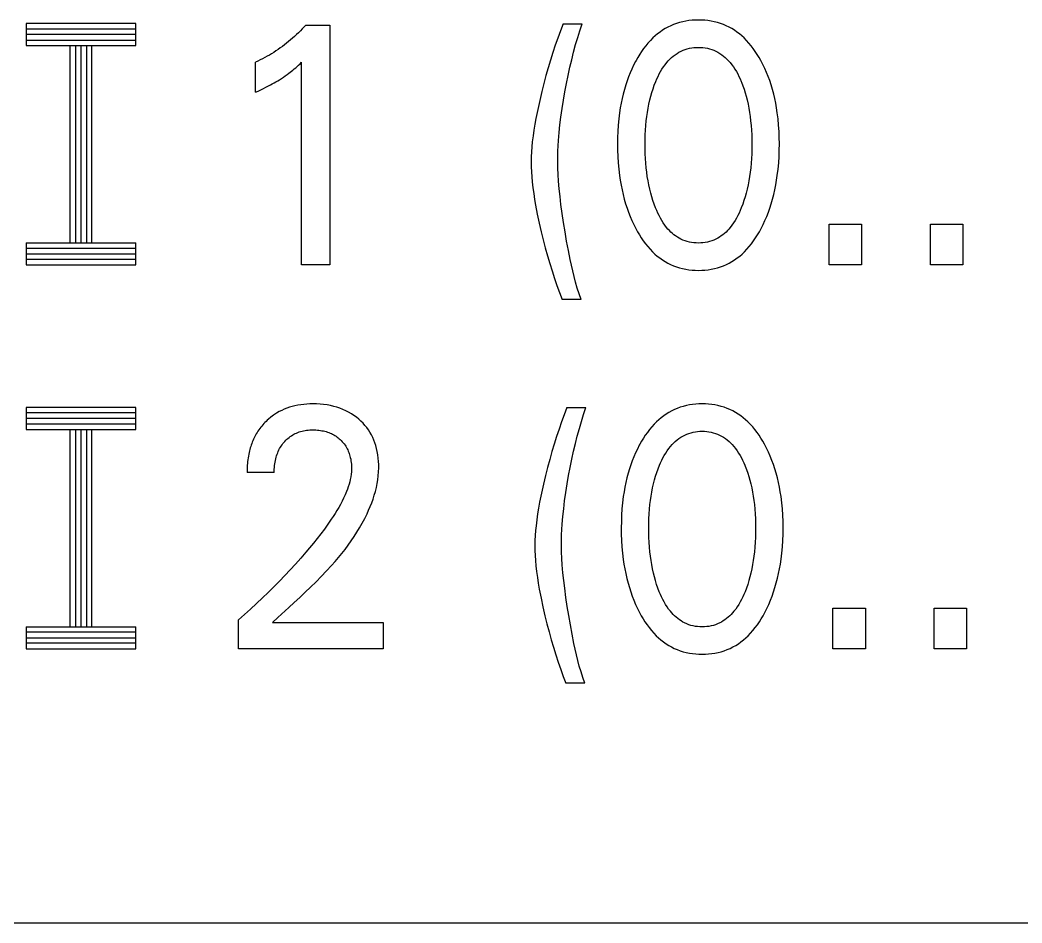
# Model space of a CAD drawing. Extents: x 0 to 420, y 0 to 297.
# Drawn here: x 186.11 to 195.24, y 225.97 to 234.2 of the extents above; entities that cross this region are included whole.
import ezdxf

# ---------------------------------------------------------------- set-up
doc = ezdxf.new("R2010")
doc.units = 0
doc.header["$LTSCALE"] = 23.1
doc.layers.add('10000_FRONT', color=7, linetype='CONTINUOUS')

msp = doc.modelspace()

# ---------------------------------------------------------------- linework, layer by layer
at = {"layer": '10000_FRONT', "color": 7, "linetype": 'CONTINUOUS'}
for p, q in [((192.1481, 234.1856), (192.1201, 234.1786)), ((192.1765, 234.1913), (192.1481, 234.1856)), ((192.2051, 234.1957), (192.1765, 234.1913)), ((192.2339, 234.1987), (192.2051, 234.1957)), ((192.2629, 234.2006), (192.2339, 234.1987)), ((192.292, 234.2012), (192.2629, 234.2006)), ((192.3211, 234.2006), (192.292, 234.2012)), ((192.3501, 234.1988), (192.3211, 234.2006)), ((192.379, 234.1957), (192.3501, 234.1988)), ((192.4077, 234.1914), (192.379, 234.1957)), ((192.4362, 234.1857), (192.4077, 234.1914)), ((192.4643, 234.1786), (192.4362, 234.1857)), ((186.1601, 234.1684), (186.1601, 233.9684)), ((187.1601, 234.1684), (186.1601, 234.1684)), ((187.1601, 234.1184), (186.1601, 234.1184)), ((187.1601, 233.9684), (187.1601, 234.1684)), ((188.6618, 234.1025), (188.6444, 234.0852)), ((188.6789, 234.12), (188.6618, 234.1025)), ((188.6957, 234.1379), (188.6789, 234.12)), ((188.7122, 234.1559), (188.6957, 234.1379)), ((188.7122, 234.1559), (188.9292, 234.1559)), ((188.9292, 234.1559), (188.9292, 231.9684)), ((191.0329, 234.1023), (191.0092, 234.0374)), ((191.0576, 234.1669), (191.0329, 234.1023)), ((191.0576, 234.1669), (191.2312, 234.1669)), ((191.1906, 234.0405), (191.2103, 234.1039)), ((191.2103, 234.1039), (191.2312, 234.1669)), ((191.9649, 234.1081), (191.9415, 234.092)), ((191.9891, 234.123), (191.9649, 234.1081)), ((192.0139, 234.1367), (191.9891, 234.123)), ((192.0394, 234.1492), (192.0139, 234.1367)), ((192.0654, 234.1603), (192.0394, 234.1492)), ((192.0925, 234.1702), (192.0654, 234.1603)), ((192.1201, 234.1786), (192.0925, 234.1702)), ((192.4919, 234.1702), (192.4643, 234.1786)), ((192.5191, 234.1603), (192.4919, 234.1702)), ((192.5451, 234.1492), (192.5191, 234.1603)), ((192.5706, 234.1368), (192.5451, 234.1492)), ((192.5955, 234.123), (192.5706, 234.1368)), ((192.6196, 234.1081), (192.5955, 234.123)), ((192.6431, 234.092), (192.6196, 234.1081)), ((187.1601, 234.0684), (186.1601, 234.0684)), ((186.1601, 234.0184), (187.1601, 234.0184)), ((188.5538, 234.004), (188.5353, 233.9891)), ((188.572, 234.0193), (188.5538, 234.004)), ((188.5906, 234.0353), (188.572, 234.0193)), ((188.6088, 234.0516), (188.5906, 234.0353)), ((188.6268, 234.0683), (188.6088, 234.0516)), ((188.6444, 234.0852), (188.6268, 234.0683)), ((191.0092, 234.0374), (190.9866, 233.9721)), ((191.1721, 233.9768), (191.1906, 234.0405)), ((191.8533, 234.015), (191.8318, 233.9914)), ((191.876, 234.0376), (191.8533, 234.015)), ((191.897, 234.0567), (191.876, 234.0376)), ((191.9188, 234.0749), (191.897, 234.0567)), ((191.9415, 234.092), (191.9188, 234.0749)), ((192.6657, 234.0749), (192.6431, 234.092)), ((192.6876, 234.0567), (192.6657, 234.0749)), ((192.7086, 234.0376), (192.6876, 234.0567)), ((192.7311, 234.015), (192.7086, 234.0376)), ((192.7526, 233.9914), (192.7311, 234.015)), ((186.1601, 233.9684), (187.1601, 233.9684)), ((186.5601, 233.9684), (186.5601, 232.1684)), ((186.6101, 233.9684), (186.6101, 232.1684)), ((186.6601, 233.9684), (186.6601, 232.1684)), ((186.7101, 233.9684), (186.7101, 232.1684)), ((186.7601, 232.1684), (186.7601, 233.9684)), ((188.4391, 233.9194), (188.4192, 233.9065)), ((188.4588, 233.9327), (188.4391, 233.9194)), ((188.4783, 233.9463), (188.4588, 233.9327)), ((188.4976, 233.9602), (188.4783, 233.9463)), ((188.5165, 233.9745), (188.4976, 233.9602)), ((188.5353, 233.9891), (188.5165, 233.9745)), ((190.9866, 233.9721), (190.964, 233.9039)), ((191.1535, 233.9083), (191.1721, 233.9768)), ((191.7735, 233.9153), (191.7559, 233.8885)), ((191.7919, 233.9414), (191.7735, 233.9153)), ((191.8113, 233.9668), (191.7919, 233.9414)), ((191.8318, 233.9914), (191.8113, 233.9668)), ((192.1145, 233.9077), (192.1329, 233.9172)), ((192.1329, 233.9172), (192.1516, 233.9254)), ((192.1516, 233.9254), (192.1708, 233.9325)), ((192.1708, 233.9325), (192.1903, 233.9384)), ((192.1903, 233.9384), (192.2102, 233.9433)), ((192.2102, 233.9433), (192.2304, 233.947)), ((192.2304, 233.947), (192.2508, 233.9496)), ((192.2508, 233.9496), (192.2714, 233.9512)), ((192.2714, 233.9512), (192.292, 233.9517)), ((192.292, 233.9517), (192.3126, 233.9512)), ((192.3126, 233.9512), (192.3331, 233.9496)), ((192.3331, 233.9496), (192.3535, 233.947)), ((192.3535, 233.947), (192.3737, 233.9433)), ((192.3737, 233.9433), (192.3936, 233.9384)), ((192.3936, 233.9384), (192.4132, 233.9325)), ((192.4132, 233.9325), (192.4323, 233.9254)), ((192.4323, 233.9254), (192.451, 233.9172)), ((192.451, 233.9172), (192.4694, 233.9077)), ((192.773, 233.9668), (192.7526, 233.9914)), ((192.7923, 233.9414), (192.773, 233.9668)), ((192.8107, 233.9153), (192.7923, 233.9414)), ((192.8281, 233.8884), (192.8107, 233.9153)), ((188.2751, 233.8274), (188.2537, 233.8176)), ((188.2963, 233.8375), (188.2751, 233.8274)), ((188.3173, 233.8481), (188.2963, 233.8375)), ((188.3381, 233.859), (188.3173, 233.8481)), ((188.3587, 233.8703), (188.3381, 233.859)), ((188.3791, 233.882), (188.3587, 233.8703)), ((188.3992, 233.8941), (188.3791, 233.882)), ((188.4192, 233.9065), (188.3992, 233.8941)), ((190.9425, 233.8352), (190.9219, 233.7663)), ((190.964, 233.9039), (190.9425, 233.8352)), ((191.1197, 233.7705), (191.136, 233.8395)), ((191.136, 233.8395), (191.1535, 233.9083)), ((191.7186, 233.8239), (191.7009, 233.7894)), ((191.7236, 233.8332), (191.7186, 233.8239)), ((191.7393, 233.8611), (191.7236, 233.8332)), ((191.7559, 233.8885), (191.7393, 233.8611)), ((192.0032, 233.8138), (192.017, 233.8295)), ((192.017, 233.8295), (192.0316, 233.8446)), ((192.0316, 233.8446), (192.0468, 233.8589)), ((192.0468, 233.8589), (192.0628, 233.8725)), ((192.0628, 233.8725), (192.0794, 233.8852)), ((192.0794, 233.8852), (192.0966, 233.897)), ((192.0966, 233.897), (192.1145, 233.9077)), ((192.4694, 233.9077), (192.4873, 233.897)), ((192.4873, 233.897), (192.5045, 233.8852)), ((192.5045, 233.8852), (192.5211, 233.8725)), ((192.5211, 233.8725), (192.5371, 233.8589)), ((192.5371, 233.8589), (192.5523, 233.8446)), ((192.5523, 233.8446), (192.5669, 233.8295)), ((192.5669, 233.8295), (192.5807, 233.8138)), ((192.8446, 233.8611), (192.8281, 233.8884)), ((192.8603, 233.8332), (192.8446, 233.8611)), ((192.8791, 233.7973), (192.8603, 233.8332)), ((188.2537, 233.5432), (188.2537, 233.8176)), ((188.5696, 233.7256), (188.5815, 233.735)), ((188.5815, 233.735), (188.5933, 233.7447)), ((188.5933, 233.7447), (188.6062, 233.7556)), ((188.6062, 233.7556), (188.619, 233.7667)), ((188.619, 233.7667), (188.6317, 233.7779)), ((188.6317, 233.7779), (188.6456, 233.7905)), ((188.6456, 233.7905), (188.6593, 233.8032)), ((188.6593, 233.8032), (188.6729, 233.816)), ((188.6729, 231.9684), (188.6729, 233.816)), ((190.9219, 233.7663), (190.9015, 233.6943)), ((191.1033, 233.6965), (191.1197, 233.7705)), ((191.6844, 233.7544), (191.669, 233.719)), ((191.7009, 233.7894), (191.6844, 233.7544)), ((191.9343, 233.7096), (191.9463, 233.7315)), ((191.9463, 233.7315), (191.9591, 233.753)), ((191.9591, 233.753), (191.9728, 233.7739)), ((191.9728, 233.7739), (191.9875, 233.7942)), ((191.9875, 233.7942), (192.0032, 233.8138)), ((192.5807, 233.8138), (192.5964, 233.7942)), ((192.5964, 233.7942), (192.6111, 233.7739)), ((192.6111, 233.7739), (192.6248, 233.753)), ((192.6248, 233.753), (192.6376, 233.7315)), ((192.6376, 233.7315), (192.6496, 233.7096)), ((192.8966, 233.7608), (192.8791, 233.7973)), ((192.9128, 233.7238), (192.8966, 233.7608)), ((188.4225, 233.6277), (188.4393, 233.6374)), ((188.4393, 233.6374), (188.456, 233.6473)), ((188.456, 233.6473), (188.4726, 233.6575)), ((188.4726, 233.6575), (188.49, 233.6687)), ((188.49, 233.6687), (188.5072, 233.6801)), ((188.5072, 233.6801), (188.5242, 233.6918)), ((188.5242, 233.6918), (188.541, 233.7039)), ((188.541, 233.7039), (188.5576, 233.7163)), ((188.5576, 233.7163), (188.5696, 233.7256)), ((190.9015, 233.6943), (190.8821, 233.622)), ((191.088, 233.6223), (191.1033, 233.6965)), ((191.6415, 233.6467), (191.6294, 233.6101)), ((191.6547, 233.6831), (191.6415, 233.6467)), ((191.669, 233.719), (191.6547, 233.6831)), ((191.8896, 233.6085), (191.9026, 233.6414)), ((191.9026, 233.6414), (191.9125, 233.6644)), ((191.9125, 233.6644), (191.9231, 233.6872)), ((191.9231, 233.6872), (191.9343, 233.7096)), ((192.6496, 233.7096), (192.6609, 233.6872)), ((192.6609, 233.6872), (192.6714, 233.6644)), ((192.6714, 233.6644), (192.6813, 233.6414)), ((192.6813, 233.6414), (192.6843, 233.6341)), ((192.9279, 233.6863), (192.9128, 233.7238)), ((192.9418, 233.6484), (192.9279, 233.6863)), ((192.9545, 233.6101), (192.9418, 233.6484)), ((188.2537, 233.5432), (188.2774, 233.554)), ((188.2774, 233.554), (188.3011, 233.5651)), ((188.3011, 233.5651), (188.3246, 233.5764)), ((188.3246, 233.5764), (188.348, 233.5879)), ((188.348, 233.5879), (188.3713, 233.5998)), ((188.3713, 233.5998), (188.3885, 233.6089)), ((188.3885, 233.6089), (188.4055, 233.6182)), ((188.4055, 233.6182), (188.4225, 233.6277)), ((190.8636, 233.5494), (190.844, 233.4679)), ((190.8821, 233.622), (190.8636, 233.5494)), ((191.0605, 233.4709), (191.0738, 233.5479)), ((191.0738, 233.5479), (191.088, 233.6223)), ((191.617, 233.5685), (191.6058, 233.5266)), ((191.6294, 233.6101), (191.617, 233.5685)), ((191.867, 233.5414), (191.8778, 233.5751)), ((191.8778, 233.5751), (191.8896, 233.6085)), ((192.6843, 233.6341), (192.6965, 233.6026)), ((192.6965, 233.6026), (192.7077, 233.5706)), ((192.7077, 233.5706), (192.7179, 233.5384)), ((192.9669, 233.5685), (192.9545, 233.6101)), ((192.9781, 233.5267), (192.9669, 233.5685)), ((190.844, 233.4679), (190.8259, 233.386)), ((191.0484, 233.3937), (191.0605, 233.4709)), ((191.5959, 233.4845), (191.5871, 233.442)), ((191.6058, 233.5266), (191.5959, 233.4845)), ((191.8398, 233.4354), (191.8484, 233.4732)), ((191.8484, 233.4732), (191.8572, 233.5074)), ((191.8572, 233.5074), (191.867, 233.5414)), ((192.7179, 233.5384), (192.7271, 233.5059)), ((192.7271, 233.5059), (192.7355, 233.4732)), ((192.7355, 233.4732), (192.7441, 233.4354)), ((192.9881, 233.4845), (192.9781, 233.5267)), ((192.9968, 233.442), (192.9881, 233.4845)), ((190.8259, 233.386), (190.8093, 233.3038)), ((191.0377, 233.3162), (191.0484, 233.3937)), ((191.5794, 233.3993), (191.5729, 233.3564)), ((191.5871, 233.442), (191.5794, 233.3993)), ((191.8259, 233.3593), (191.8324, 233.3975)), ((191.8324, 233.3975), (191.8398, 233.4354)), ((192.7441, 233.4354), (192.7516, 233.3975)), ((192.7516, 233.3975), (192.758, 233.3593)), ((193.0045, 233.3993), (192.9968, 233.442)), ((193.011, 233.3564), (193.0045, 233.3993)), ((190.8093, 233.3038), (190.7997, 233.2507)), ((191.0291, 233.2455), (191.0377, 233.3162)), ((191.5659, 233.2999), (191.5606, 233.2431)), ((191.5729, 233.3564), (191.5659, 233.2999)), ((191.8118, 233.2399), (191.8158, 233.2825)), ((191.8158, 233.2825), (191.8204, 233.3209)), ((191.8204, 233.3209), (191.8259, 233.3593)), ((192.758, 233.3593), (192.7635, 233.3209)), ((192.7635, 233.3209), (192.7681, 233.2825)), ((192.7681, 233.2825), (192.7721, 233.2399)), ((193.0181, 233.2999), (193.011, 233.3564)), ((193.0234, 233.2431), (193.0181, 233.2999)), ((190.791, 233.1976), (190.7833, 233.1442)), ((190.7997, 233.2507), (190.791, 233.1976)), ((191.0218, 233.1747), (191.0291, 233.2455)), ((191.5569, 233.1863), (191.5548, 233.1293)), ((191.5606, 233.2431), (191.5569, 233.1863)), ((191.8066, 233.1546), (191.8087, 233.1973)), ((191.8087, 233.1973), (191.8118, 233.2399)), ((192.7721, 233.2399), (192.7752, 233.1973)), ((192.7752, 233.1973), (192.7773, 233.1546)), ((193.027, 233.1863), (193.0234, 233.2431)), ((193.0292, 233.1293), (193.027, 233.1863)), ((190.7768, 233.0907), (190.7723, 233.0457)), ((190.7833, 233.1442), (190.7768, 233.0907)), ((191.0128, 233.0553), (191.016, 233.1037)), ((191.016, 233.1037), (191.0218, 233.1747)), ((191.5548, 233.1293), (191.554, 233.0723)), ((191.805, 233.0692), (191.8054, 233.1119)), ((191.8054, 233.1119), (191.8066, 233.1546)), ((192.7773, 233.1546), (192.7785, 233.1119)), ((192.7785, 233.1119), (192.7789, 233.0692)), ((193.0299, 233.0723), (193.0292, 233.1293)), ((190.7689, 233.0005), (190.7667, 232.9554)), ((190.7723, 233.0457), (190.7689, 233.0005)), ((191.0091, 232.9586), (191.0105, 233.007)), ((191.0105, 233.007), (191.0128, 233.0553)), ((191.554, 233.0723), (191.5547, 233.0144)), ((191.5547, 233.0144), (191.5568, 232.9564)), ((191.8054, 233.0259), (191.805, 233.0692)), ((191.8066, 232.9825), (191.8054, 233.0259)), ((192.7786, 233.0259), (192.7774, 232.9825)), ((192.7789, 233.0692), (192.7786, 233.0259)), ((193.0271, 232.9567), (193.0292, 233.0145)), ((193.0292, 233.0145), (193.0299, 233.0723)), ((190.7667, 232.9554), (190.7659, 232.9102)), ((190.7659, 232.9102), (190.7666, 232.8641)), ((191.0087, 232.9102), (191.0091, 232.9586)), ((191.0098, 232.8511), (191.0087, 232.9102)), ((191.5568, 232.9564), (191.5604, 232.8986)), ((191.8087, 232.9392), (191.8066, 232.9825)), ((191.8117, 232.896), (191.8087, 232.9392)), ((192.7753, 232.9392), (192.7722, 232.896)), ((192.7774, 232.9825), (192.7753, 232.9392)), ((193.0235, 232.899), (193.0271, 232.9567)), ((190.7666, 232.8641), (190.7686, 232.818)), ((190.7686, 232.818), (190.7719, 232.772)), ((191.0123, 232.7921), (191.0098, 232.8511)), ((191.5604, 232.8986), (191.5656, 232.8409)), ((191.5656, 232.8409), (191.5726, 232.7834)), ((191.8157, 232.8528), (191.8117, 232.896)), ((191.8202, 232.8138), (191.8157, 232.8528)), ((192.7682, 232.8528), (192.7637, 232.8138)), ((192.7722, 232.896), (192.7682, 232.8528)), ((193.0113, 232.784), (193.0183, 232.8414)), ((193.0183, 232.8414), (193.0235, 232.899)), ((190.7719, 232.772), (190.7762, 232.726)), ((190.7762, 232.726), (190.7823, 232.6724)), ((191.0161, 232.7331), (191.0123, 232.7921)), ((191.0222, 232.662), (191.0161, 232.7331)), ((191.5726, 232.7834), (191.579, 232.7398)), ((191.579, 232.7398), (191.5865, 232.6965)), ((191.8256, 232.7748), (191.8202, 232.8138)), ((191.832, 232.736), (191.8256, 232.7748)), ((191.8394, 232.6974), (191.832, 232.736)), ((192.7519, 232.736), (192.7446, 232.6974)), ((192.7583, 232.7748), (192.7519, 232.736)), ((192.7637, 232.8138), (192.7583, 232.7748)), ((192.9974, 232.6972), (193.0049, 232.7405)), ((193.0049, 232.7405), (193.0113, 232.784)), ((190.7823, 232.6724), (190.7896, 232.6189)), ((191.0297, 232.5909), (191.0222, 232.662)), ((191.5865, 232.6965), (191.5952, 232.6533)), ((191.5952, 232.6533), (191.605, 232.6104)), ((191.8478, 232.659), (191.8394, 232.6974)), ((191.8564, 232.6241), (191.8478, 232.659)), ((192.7361, 232.659), (192.7275, 232.6241)), ((192.7446, 232.6974), (192.7361, 232.659)), ((192.9789, 232.6111), (192.9887, 232.654)), ((192.9887, 232.654), (192.9974, 232.6972)), ((190.7896, 232.6189), (190.7978, 232.5656)), ((190.7978, 232.5656), (190.8069, 232.5124)), ((191.0383, 232.52), (191.0297, 232.5909)), ((191.605, 232.6104), (191.616, 232.5678)), ((191.616, 232.5678), (191.6282, 232.5256)), ((191.8661, 232.5895), (191.8564, 232.6241)), ((191.8767, 232.5552), (191.8661, 232.5895)), ((191.8885, 232.5212), (191.8767, 232.5552)), ((192.7072, 232.5552), (192.6955, 232.5212)), ((192.7178, 232.5895), (192.7072, 232.5552)), ((192.7275, 232.6241), (192.7178, 232.5895)), ((192.9557, 232.5263), (192.9679, 232.5685)), ((192.9679, 232.5685), (192.9789, 232.6111)), ((190.8069, 232.5124), (190.8224, 232.4311)), ((191.0495, 232.4368), (191.0383, 232.52)), ((191.6282, 232.5256), (191.6407, 232.4867)), ((191.6407, 232.4867), (191.6543, 232.4482)), ((191.9013, 232.4876), (191.8885, 232.5212)), ((191.9111, 232.464), (191.9013, 232.4876)), ((191.9216, 232.4406), (191.9111, 232.464)), ((192.6728, 232.464), (192.6623, 232.4406)), ((192.6826, 232.4876), (192.6728, 232.464)), ((192.6955, 232.5212), (192.6826, 232.4876)), ((192.9148, 232.4105), (192.9296, 232.4487)), ((192.9296, 232.4487), (192.9432, 232.4873)), ((192.9432, 232.4873), (192.9557, 232.5263)), ((190.8224, 232.4311), (190.8396, 232.35)), ((191.0619, 232.3538), (191.0495, 232.4368)), ((191.6543, 232.4482), (191.6691, 232.4102)), ((191.6691, 232.4102), (191.6852, 232.3726)), ((191.6852, 232.3726), (191.7024, 232.3355)), ((191.9328, 232.4176), (191.9216, 232.4406)), ((191.9449, 232.395), (191.9328, 232.4176)), ((191.9577, 232.3728), (191.9449, 232.395)), ((191.9715, 232.3513), (191.9577, 232.3728)), ((192.6262, 232.3728), (192.6125, 232.3513)), ((192.6391, 232.395), (192.6262, 232.3728)), ((192.6511, 232.4176), (192.6391, 232.395)), ((192.6623, 232.4406), (192.6511, 232.4176)), ((192.8815, 232.3356), (192.8988, 232.3728)), ((192.8988, 232.3728), (192.9148, 232.4105)), ((190.8396, 232.35), (190.8582, 232.2693)), ((190.8582, 232.2693), (190.8762, 232.1961)), ((191.0752, 232.2709), (191.0619, 232.3538)), ((191.0898, 232.1859), (191.0752, 232.2709)), ((191.7024, 232.3355), (191.7209, 232.299)), ((191.7209, 232.299), (191.7366, 232.2702)), ((191.7366, 232.2702), (191.7531, 232.242)), ((191.9862, 232.3303), (191.9715, 232.3513)), ((192.002, 232.3101), (191.9862, 232.3303)), ((192.0142, 232.2957), (192.002, 232.3101)), ((192.0271, 232.2818), (192.0142, 232.2957)), ((192.0405, 232.2685), (192.0271, 232.2818)), ((192.0544, 232.2558), (192.0405, 232.2685)), ((192.5435, 232.2685), (192.5295, 232.2558)), ((192.5569, 232.2818), (192.5435, 232.2685)), ((192.5697, 232.2957), (192.5569, 232.2818)), ((192.5819, 232.3101), (192.5697, 232.2957)), ((192.5977, 232.3303), (192.5819, 232.3101)), ((192.6125, 232.3513), (192.5977, 232.3303)), ((192.8309, 232.242), (192.8474, 232.2702)), ((192.8474, 232.2702), (192.863, 232.299)), ((192.863, 232.299), (192.8815, 232.3356)), ((193.4843, 231.9684), (193.4843, 232.3395)), ((193.4843, 232.3395), (193.78, 232.3395)), ((193.78, 232.3395), (193.78, 231.9684)), ((194.4067, 231.9684), (194.4067, 232.3395)), ((194.4067, 232.3395), (194.7024, 232.3395)), ((194.7024, 232.3395), (194.7024, 231.9684)), ((190.8762, 232.1961), (190.8954, 232.1232)), ((191.1055, 232.1011), (191.0898, 232.1859)), ((191.7531, 232.242), (191.7706, 232.2143)), ((191.7706, 232.2143), (191.7891, 232.1873)), ((191.7891, 232.1873), (191.8086, 232.161)), ((192.0689, 232.2437), (192.0544, 232.2558)), ((192.084, 232.2324), (192.0689, 232.2437)), ((192.0995, 232.2219), (192.084, 232.2324)), ((192.1156, 232.2122), (192.0995, 232.2219)), ((192.1322, 232.2035), (192.1156, 232.2122)), ((192.1509, 232.1951), (192.1322, 232.2035)), ((192.1701, 232.1878), (192.1509, 232.1951)), ((192.1897, 232.1817), (192.1701, 232.1878)), ((192.2097, 232.1767), (192.1897, 232.1817)), ((192.23, 232.1729), (192.2097, 232.1767)), ((192.3742, 232.1767), (192.3539, 232.1729)), ((192.3942, 232.1817), (192.3742, 232.1767)), ((192.4138, 232.1878), (192.3942, 232.1817)), ((192.433, 232.1951), (192.4138, 232.1878)), ((192.4517, 232.2035), (192.433, 232.1951)), ((192.4683, 232.2122), (192.4517, 232.2035)), ((192.4844, 232.2219), (192.4683, 232.2122)), ((192.4999, 232.2324), (192.4844, 232.2219)), ((192.515, 232.2437), (192.4999, 232.2324)), ((192.5295, 232.2558), (192.515, 232.2437)), ((192.7758, 232.161), (192.7951, 232.1873)), ((192.7951, 232.1873), (192.8135, 232.2143)), ((192.8135, 232.2143), (192.8309, 232.242)), ((186.1601, 232.1684), (186.1601, 231.9684)), ((186.1601, 232.1684), (187.1601, 232.1684)), ((187.1601, 232.1184), (186.1601, 232.1184)), ((187.1601, 231.9684), (187.1601, 232.1684)), ((190.8954, 232.1232), (190.9156, 232.0505)), ((191.1224, 232.0166), (191.1055, 232.1011)), ((191.8086, 232.161), (191.8291, 232.1356)), ((191.8291, 232.1356), (191.8507, 232.1111)), ((191.8507, 232.1111), (191.8736, 232.0876)), ((191.8736, 232.0876), (191.8946, 232.0679)), ((192.2506, 232.1702), (192.23, 232.1729)), ((192.2712, 232.1685), (192.2506, 232.1702)), ((192.292, 232.168), (192.2712, 232.1685)), ((192.3127, 232.1685), (192.292, 232.168)), ((192.3334, 232.1702), (192.3127, 232.1685)), ((192.3539, 232.1729), (192.3334, 232.1702)), ((192.69, 232.0679), (192.711, 232.0876)), ((192.711, 232.0876), (192.7337, 232.1111)), ((192.7337, 232.1111), (192.7553, 232.1356)), ((192.7553, 232.1356), (192.7758, 232.161)), ((186.1601, 232.0684), (187.1601, 232.0684)), ((187.1601, 232.0184), (186.1601, 232.0184)), ((190.9156, 232.0505), (190.9358, 231.9818)), ((191.1335, 231.9648), (191.1224, 232.0166)), ((191.8946, 232.0679), (191.9165, 232.0492)), ((191.9165, 232.0492), (191.9392, 232.0315)), ((191.9392, 232.0315), (191.9627, 232.0149)), ((191.9627, 232.0149), (191.987, 231.9994)), ((191.987, 231.9994), (192.012, 231.9852)), ((192.5725, 231.9852), (192.5975, 231.9994)), ((192.5975, 231.9994), (192.6218, 232.0149)), ((192.6218, 232.0149), (192.6454, 232.0315)), ((192.6454, 232.0315), (192.6681, 232.0492)), ((192.6681, 232.0492), (192.69, 232.0679)), ((186.1601, 231.9684), (187.1601, 231.9684)), ((188.9292, 231.9684), (188.6729, 231.9684)), ((190.9358, 231.9818), (190.957, 231.9133)), ((190.957, 231.9133), (190.9793, 231.8452)), ((191.1453, 231.9132), (191.1335, 231.9648)), ((191.1579, 231.8619), (191.1453, 231.9132)), ((192.012, 231.9852), (192.0376, 231.9723)), ((192.0376, 231.9723), (192.0639, 231.9608)), ((192.0639, 231.9608), (192.0911, 231.9506)), ((192.0911, 231.9506), (192.1189, 231.9419)), ((192.1189, 231.9419), (192.147, 231.9346)), ((192.147, 231.9346), (192.1756, 231.9287)), ((192.1756, 231.9287), (192.2044, 231.9242)), ((192.2044, 231.9242), (192.2335, 231.921)), ((192.2335, 231.921), (192.2627, 231.9192)), ((192.2627, 231.9192), (192.292, 231.9185)), ((192.292, 231.9185), (192.3213, 231.9191)), ((192.3213, 231.9191), (192.3506, 231.921)), ((192.3506, 231.921), (192.3797, 231.9242)), ((192.3797, 231.9242), (192.4086, 231.9287)), ((192.4086, 231.9287), (192.4373, 231.9346)), ((192.4373, 231.9346), (192.4655, 231.9419)), ((192.4655, 231.9419), (192.4933, 231.9506)), ((192.4933, 231.9506), (192.5206, 231.9608)), ((192.5206, 231.9608), (192.5469, 231.9723)), ((192.5469, 231.9723), (192.5725, 231.9852)), ((193.78, 231.9684), (193.4843, 231.9684)), ((194.7024, 231.9684), (194.4067, 231.9684)), ((190.9793, 231.8452), (191.0016, 231.7809)), ((191.1717, 231.8108), (191.1579, 231.8619)), ((191.1872, 231.7579), (191.1717, 231.8108)), ((191.0016, 231.7809), (191.0249, 231.717)), ((191.2043, 231.7054), (191.1872, 231.7579)), ((191.0249, 231.717), (191.0494, 231.6535)), ((191.2231, 231.6535), (191.0494, 231.6535)), ((191.2231, 231.6535), (191.2043, 231.7054)), ((186.1601, 230.6684), (186.1601, 230.4684)), ((187.1601, 230.6684), (186.1601, 230.6684)), ((187.1601, 230.4684), (187.1601, 230.6684)), ((188.4685, 230.6305), (188.4426, 230.6156)), ((188.4911, 230.642), (188.4685, 230.6305)), ((188.5143, 230.6524), (188.4911, 230.642)), ((188.5379, 230.6618), (188.5143, 230.6524)), ((188.5619, 230.67), (188.5379, 230.6618)), ((188.5863, 230.6773), (188.5619, 230.67)), ((188.6109, 230.6835), (188.5863, 230.6773)), ((188.638, 230.6891), (188.6109, 230.6835)), ((188.6654, 230.6936), (188.638, 230.6891)), ((188.6929, 230.697), (188.6654, 230.6936)), ((188.7205, 230.6993), (188.6929, 230.697)), ((188.7482, 230.7007), (188.7205, 230.6993)), ((188.776, 230.7012), (188.7482, 230.7007)), ((188.8084, 230.7006), (188.776, 230.7012)), ((188.8408, 230.6989), (188.8084, 230.7006)), ((188.8731, 230.6959), (188.8408, 230.6989)), ((188.9052, 230.6914), (188.8731, 230.6959)), ((188.9371, 230.6856), (188.9052, 230.6914)), ((188.9659, 230.6789), (188.9371, 230.6856)), ((188.9943, 230.6709), (188.9659, 230.6789)), ((189.0224, 230.6616), (188.9943, 230.6709)), ((189.0499, 230.6509), (189.0224, 230.6616)), ((189.0768, 230.6388), (189.0499, 230.6509)), ((189.102, 230.6258), (189.0768, 230.6388)), ((189.1265, 230.6114), (189.102, 230.6258)), ((191.0915, 230.6669), (191.0668, 230.6023)), ((191.0915, 230.6669), (191.2651, 230.6669)), ((191.2442, 230.6039), (191.2651, 230.6669)), ((192.023, 230.623), (191.9989, 230.6081)), ((192.0478, 230.6367), (192.023, 230.623)), ((192.0733, 230.6492), (192.0478, 230.6367)), ((192.0993, 230.6603), (192.0733, 230.6492)), ((192.1264, 230.6702), (192.0993, 230.6603)), ((192.154, 230.6786), (192.1264, 230.6702)), ((192.182, 230.6856), (192.154, 230.6786)), ((192.2104, 230.6913), (192.182, 230.6856)), ((192.239, 230.6957), (192.2104, 230.6913)), ((192.2679, 230.6987), (192.239, 230.6957)), ((192.2968, 230.7006), (192.2679, 230.6987)), ((192.3259, 230.7012), (192.2968, 230.7006)), ((192.355, 230.7006), (192.3259, 230.7012)), ((192.384, 230.6988), (192.355, 230.7006)), ((192.413, 230.6957), (192.384, 230.6988)), ((192.4417, 230.6914), (192.413, 230.6957)), ((192.4701, 230.6857), (192.4417, 230.6914)), ((192.4982, 230.6786), (192.4701, 230.6857)), ((192.5258, 230.6702), (192.4982, 230.6786)), ((192.553, 230.6603), (192.5258, 230.6702)), ((192.5791, 230.6492), (192.553, 230.6603)), ((192.6045, 230.6368), (192.5791, 230.6492)), ((192.6294, 230.623), (192.6045, 230.6368)), ((192.6535, 230.6081), (192.6294, 230.623)), ((187.1601, 230.6184), (186.1601, 230.6184)), ((187.1601, 230.5684), (186.1601, 230.5684)), ((188.3384, 230.5318), (188.3284, 230.5213)), ((188.3487, 230.5421), (188.3384, 230.5318)), ((188.3595, 230.5524), (188.3487, 230.5421)), ((188.3706, 230.5624), (188.3595, 230.5524)), ((188.3936, 230.5815), (188.3706, 230.5624)), ((188.4177, 230.5992), (188.3936, 230.5815)), ((188.4426, 230.6156), (188.4177, 230.5992)), ((189.1502, 230.5958), (189.1265, 230.6114)), ((189.1731, 230.5789), (189.1502, 230.5958)), ((189.1951, 230.5608), (189.1731, 230.5789)), ((189.2144, 230.5433), (189.1951, 230.5608)), ((189.2328, 230.5248), (189.2144, 230.5433)), ((191.0431, 230.5374), (191.0205, 230.4721)), ((191.0668, 230.6023), (191.0431, 230.5374)), ((191.206, 230.4768), (191.2245, 230.5405)), ((191.2245, 230.5405), (191.2442, 230.6039)), ((191.9099, 230.5376), (191.8872, 230.515)), ((191.9309, 230.5567), (191.9099, 230.5376)), ((191.9527, 230.5749), (191.9309, 230.5567)), ((191.9754, 230.592), (191.9527, 230.5749)), ((191.9989, 230.6081), (191.9754, 230.592)), ((192.677, 230.592), (192.6535, 230.6081)), ((192.6996, 230.5749), (192.677, 230.592)), ((192.7215, 230.5567), (192.6996, 230.5749)), ((192.7425, 230.5376), (192.7215, 230.5567)), ((192.765, 230.515), (192.7425, 230.5376)), ((186.1601, 230.5184), (187.1601, 230.5184)), ((186.1601, 230.4684), (187.1601, 230.4684)), ((186.5601, 230.4684), (186.5601, 228.6684)), ((186.6101, 230.4684), (186.6101, 228.6684)), ((186.6601, 230.4684), (186.6601, 228.6684)), ((186.7101, 230.4684), (186.7101, 228.6684)), ((186.7601, 228.6684), (186.7601, 230.4684)), ((188.2668, 230.4404), (188.2593, 230.4279)), ((188.2747, 230.4526), (188.2668, 230.4404)), ((188.2828, 230.4646), (188.2747, 230.4526)), ((188.2913, 230.4764), (188.2828, 230.4646)), ((188.3001, 230.488), (188.2913, 230.4764)), ((188.3093, 230.4993), (188.3001, 230.488)), ((188.3187, 230.5104), (188.3093, 230.4993)), ((188.3284, 230.5213), (188.3187, 230.5104)), ((188.627, 230.4357), (188.6393, 230.4406)), ((188.6393, 230.4406), (188.6517, 230.4451)), ((188.6517, 230.4451), (188.6643, 230.4491)), ((188.6643, 230.4491), (188.677, 230.4526)), ((188.677, 230.4526), (188.6909, 230.4558)), ((188.6909, 230.4558), (188.7049, 230.4584)), ((188.7049, 230.4584), (188.719, 230.4605)), ((188.719, 230.4605), (188.7332, 230.4621)), ((188.7332, 230.4621), (188.7474, 230.4632)), ((188.7474, 230.4632), (188.7617, 230.4639)), ((188.7617, 230.4639), (188.776, 230.4642)), ((188.776, 230.4642), (188.7898, 230.464)), ((188.7898, 230.464), (188.8037, 230.4635)), ((188.8037, 230.4635), (188.8176, 230.4625)), ((188.8176, 230.4625), (188.8314, 230.4612)), ((188.8314, 230.4612), (188.8451, 230.4593)), ((188.8451, 230.4593), (188.8588, 230.4571)), ((188.8588, 230.4571), (188.8724, 230.4543)), ((188.8724, 230.4543), (188.8847, 230.4514)), ((188.8847, 230.4514), (188.8969, 230.448)), ((188.8969, 230.448), (188.909, 230.4442)), ((188.909, 230.4442), (188.9209, 230.44)), ((188.9209, 230.44), (188.9327, 230.4353)), ((189.2502, 230.5055), (189.2328, 230.5248)), ((189.2667, 230.4852), (189.2502, 230.5055)), ((189.282, 230.4642), (189.2667, 230.4852)), ((189.2961, 230.4423), (189.282, 230.4642)), ((189.3093, 230.4192), (189.2961, 230.4423)), ((191.0205, 230.4721), (190.9979, 230.4039)), ((191.1874, 230.4083), (191.206, 230.4768)), ((191.8258, 230.4414), (191.8074, 230.4153)), ((191.8452, 230.4668), (191.8258, 230.4414)), ((191.8657, 230.4914), (191.8452, 230.4668)), ((191.8872, 230.515), (191.8657, 230.4914)), ((192.2047, 230.4325), (192.2242, 230.4384)), ((192.2242, 230.4384), (192.2441, 230.4433)), ((192.2441, 230.4433), (192.2643, 230.447)), ((192.2643, 230.447), (192.2847, 230.4496)), ((192.2847, 230.4496), (192.3053, 230.4512)), ((192.3053, 230.4512), (192.3259, 230.4517)), ((192.3259, 230.4517), (192.3465, 230.4512)), ((192.3465, 230.4512), (192.367, 230.4496)), ((192.367, 230.4496), (192.3874, 230.447)), ((192.3874, 230.447), (192.4076, 230.4433)), ((192.4076, 230.4433), (192.4275, 230.4384)), ((192.4275, 230.4384), (192.4471, 230.4325)), ((192.7865, 230.4914), (192.765, 230.515)), ((192.8069, 230.4668), (192.7865, 230.4914)), ((192.8262, 230.4414), (192.8069, 230.4668)), ((192.8446, 230.4153), (192.8262, 230.4414)), ((188.2228, 230.3525), (188.2179, 230.3395)), ((188.2281, 230.3653), (188.2228, 230.3525)), ((188.2336, 230.3781), (188.2281, 230.3653)), ((188.2395, 230.3906), (188.2336, 230.3781)), ((188.2457, 230.4031), (188.2395, 230.3906)), ((188.2522, 230.4153), (188.2457, 230.4031)), ((188.2593, 230.4279), (188.2522, 230.4153)), ((188.5026, 230.339), (188.5112, 230.3495)), ((188.5112, 230.3495), (188.5203, 230.3597)), ((188.5203, 230.3597), (188.5294, 230.3692)), ((188.5294, 230.3692), (188.5389, 230.3784)), ((188.5389, 230.3784), (188.5488, 230.3871)), ((188.5488, 230.3871), (188.5591, 230.3954)), ((188.5591, 230.3954), (188.5697, 230.4033)), ((188.5697, 230.4033), (188.5806, 230.4108)), ((188.5806, 230.4108), (188.5918, 230.4177)), ((188.5918, 230.4177), (188.6033, 230.4242)), ((188.6033, 230.4242), (188.615, 230.4302)), ((188.615, 230.4302), (188.627, 230.4357)), ((188.9327, 230.4353), (188.9443, 230.4302)), ((188.9443, 230.4302), (188.9556, 230.4247)), ((188.9556, 230.4247), (188.9664, 230.4188)), ((188.9664, 230.4188), (188.9769, 230.4126)), ((188.9769, 230.4126), (188.9872, 230.4059)), ((188.9872, 230.4059), (188.9972, 230.3988)), ((188.9972, 230.3988), (189.007, 230.3913)), ((189.007, 230.3913), (189.0164, 230.3835)), ((189.0164, 230.3835), (189.0255, 230.3753)), ((189.0255, 230.3753), (189.035, 230.3661)), ((189.035, 230.3661), (189.0441, 230.3564)), ((189.0441, 230.3564), (189.0528, 230.3465)), ((189.3212, 230.3953), (189.3093, 230.4192)), ((189.3319, 230.3709), (189.3212, 230.3953)), ((189.3413, 230.3459), (189.3319, 230.3709)), ((190.9979, 230.4039), (190.9764, 230.3352)), ((191.17, 230.3395), (191.1874, 230.4083)), ((191.7733, 230.3611), (191.7575, 230.3332)), ((191.7899, 230.3885), (191.7733, 230.3611)), ((191.8074, 230.4153), (191.7899, 230.3885)), ((192.0655, 230.3446), (192.0808, 230.3589)), ((192.0808, 230.3589), (192.0967, 230.3725)), ((192.0967, 230.3725), (192.1133, 230.3852)), ((192.1133, 230.3852), (192.1305, 230.397)), ((192.1305, 230.397), (192.1484, 230.4077)), ((192.1484, 230.4077), (192.1669, 230.4172)), ((192.1669, 230.4172), (192.1855, 230.4254)), ((192.1855, 230.4254), (192.2047, 230.4325)), ((192.4471, 230.4325), (192.4662, 230.4254)), ((192.4662, 230.4254), (192.4849, 230.4172)), ((192.4849, 230.4172), (192.5033, 230.4077)), ((192.5033, 230.4077), (192.5212, 230.397)), ((192.5212, 230.397), (192.5384, 230.3852)), ((192.5384, 230.3852), (192.5551, 230.3725)), ((192.5551, 230.3725), (192.571, 230.3589)), ((192.571, 230.3589), (192.5863, 230.3446)), ((192.862, 230.3884), (192.8446, 230.4153)), ((192.8785, 230.3611), (192.862, 230.3884)), ((192.8942, 230.3332), (192.8785, 230.3611)), ((188.1943, 230.2594), (188.1907, 230.2428)), ((188.1976, 230.273), (188.1943, 230.2594)), ((188.2011, 230.2865), (188.1976, 230.273)), ((188.2048, 230.2999), (188.2011, 230.2865)), ((188.2089, 230.3132), (188.2048, 230.2999)), ((188.2133, 230.3264), (188.2089, 230.3132)), ((188.2179, 230.3395), (188.2133, 230.3264)), ((188.4546, 230.2554), (188.4602, 230.2686)), ((188.4602, 230.2686), (188.4664, 230.2816)), ((188.4664, 230.2816), (188.4727, 230.2936)), ((188.4727, 230.2936), (188.4795, 230.3054)), ((188.4795, 230.3054), (188.4867, 230.3169)), ((188.4867, 230.3169), (188.4945, 230.3281)), ((188.4945, 230.3281), (188.5026, 230.339)), ((189.0528, 230.3465), (189.061, 230.3361)), ((189.061, 230.3361), (189.0688, 230.3254)), ((189.0688, 230.3254), (189.0761, 230.3144)), ((189.0761, 230.3144), (189.0828, 230.3031)), ((189.0828, 230.3031), (189.0885, 230.2924)), ((189.0885, 230.2924), (189.0938, 230.2816)), ((189.0938, 230.2816), (189.0987, 230.2706)), ((189.0987, 230.2706), (189.1031, 230.2594)), ((189.1031, 230.2594), (189.1072, 230.248)), ((189.3496, 230.3205), (189.3413, 230.3459)), ((189.3567, 230.2947), (189.3496, 230.3205)), ((189.3633, 230.2657), (189.3567, 230.2947)), ((189.3686, 230.2365), (189.3633, 230.2657)), ((190.9558, 230.2663), (190.9354, 230.1943)), ((190.9764, 230.3352), (190.9558, 230.2663)), ((191.1372, 230.1965), (191.1536, 230.2705)), ((191.1536, 230.2705), (191.17, 230.3395)), ((191.7348, 230.2894), (191.7183, 230.2544)), ((191.7525, 230.3239), (191.7348, 230.2894)), ((191.7575, 230.3332), (191.7525, 230.3239)), ((191.993, 230.253), (192.0068, 230.2739)), ((192.0068, 230.2739), (192.0214, 230.2942)), ((192.0214, 230.2942), (192.0371, 230.3138)), ((192.0371, 230.3138), (192.0509, 230.3295)), ((192.0509, 230.3295), (192.0655, 230.3446)), ((192.5863, 230.3446), (192.6008, 230.3295)), ((192.6008, 230.3295), (192.6147, 230.3138)), ((192.6147, 230.3138), (192.6303, 230.2942)), ((192.6303, 230.2942), (192.645, 230.2739)), ((192.645, 230.2739), (192.6587, 230.253)), ((192.913, 230.2973), (192.8942, 230.3332)), ((192.9305, 230.2608), (192.913, 230.2973)), ((192.9468, 230.2238), (192.9305, 230.2608)), ((188.1803, 230.1755), (188.1785, 230.1586)), ((188.1823, 230.1924), (188.1803, 230.1755)), ((188.1848, 230.2092), (188.1823, 230.1924)), ((188.1876, 230.226), (188.1848, 230.2092)), ((188.1907, 230.2428), (188.1876, 230.226)), ((188.4285, 230.1546), (188.431, 230.1706)), ((188.431, 230.1706), (188.434, 230.1865)), ((188.434, 230.1865), (188.4372, 230.2005)), ((188.4372, 230.2005), (188.4408, 230.2145)), ((188.4408, 230.2145), (188.4449, 230.2283)), ((188.4449, 230.2283), (188.4495, 230.2419)), ((188.4495, 230.2419), (188.4546, 230.2554)), ((189.1072, 230.248), (189.1109, 230.2365)), ((189.1109, 230.2365), (189.1142, 230.2249)), ((189.1142, 230.2249), (189.1172, 230.2131)), ((189.1172, 230.2131), (189.1205, 230.198)), ((189.1205, 230.198), (189.1233, 230.1827)), ((189.1233, 230.1827), (189.1255, 230.1674)), ((189.1255, 230.1674), (189.1271, 230.1519)), ((189.3725, 230.207), (189.3686, 230.2365)), ((189.3752, 230.1774), (189.3725, 230.207)), ((189.3766, 230.1477), (189.3752, 230.1774)), ((190.9354, 230.1943), (190.916, 230.122)), ((191.1219, 230.1223), (191.1372, 230.1965)), ((191.6886, 230.1831), (191.6755, 230.1467)), ((191.7029, 230.219), (191.6886, 230.1831)), ((191.7183, 230.2544), (191.7029, 230.219)), ((191.9366, 230.1414), (191.9464, 230.1644)), ((191.9464, 230.1644), (191.957, 230.1872)), ((191.957, 230.1872), (191.9682, 230.2096)), ((191.9682, 230.2096), (191.9802, 230.2315)), ((191.9802, 230.2315), (191.993, 230.253)), ((192.6587, 230.253), (192.6715, 230.2315)), ((192.6715, 230.2315), (192.6835, 230.2096)), ((192.6835, 230.2096), (192.6948, 230.1872)), ((192.6948, 230.1872), (192.7053, 230.1644)), ((192.7053, 230.1644), (192.7152, 230.1414)), ((192.9618, 230.1863), (192.9468, 230.2238)), ((192.9757, 230.1484), (192.9618, 230.1863)), ((188.1751, 230.0911), (188.175, 230.0744)), ((188.4233, 230.0744), (188.175, 230.0744)), ((188.1755, 230.108), (188.1751, 230.0911)), ((188.1762, 230.1248), (188.1755, 230.108)), ((188.1772, 230.1417), (188.1762, 230.1248)), ((188.1785, 230.1586), (188.1772, 230.1417)), ((188.4233, 230.0744), (188.4234, 230.0903)), ((188.4234, 230.0903), (188.424, 230.1064)), ((188.424, 230.1064), (188.425, 230.1225)), ((188.425, 230.1225), (188.4265, 230.1385)), ((188.4265, 230.1385), (188.4285, 230.1546)), ((189.1275, 230.0823), (189.1252, 230.0592)), ((189.1271, 230.1519), (189.1282, 230.1365)), ((189.1286, 230.1056), (189.1275, 230.0823)), ((189.1282, 230.1365), (189.1287, 230.121)), ((189.1287, 230.121), (189.1286, 230.1056)), ((189.3726, 230.0458), (189.3756, 230.0819)), ((189.3756, 230.0819), (189.3769, 230.118)), ((189.3769, 230.118), (189.3766, 230.1477)), ((190.916, 230.122), (190.8975, 230.0494)), ((191.1077, 230.0479), (191.1219, 230.1223)), ((191.6633, 230.1101), (191.6509, 230.0685)), ((191.6755, 230.1467), (191.6633, 230.1101)), ((191.9009, 230.0414), (191.9117, 230.0751)), ((191.9117, 230.0751), (191.9236, 230.1085)), ((191.9236, 230.1085), (191.9366, 230.1414)), ((192.7152, 230.1414), (192.7182, 230.1341)), ((192.7182, 230.1341), (192.7304, 230.1026)), ((192.7304, 230.1026), (192.7416, 230.0706)), ((192.9884, 230.1101), (192.9757, 230.1484)), ((193.0009, 230.0685), (192.9884, 230.1101)), ((189.1118, 229.9905), (189.1055, 229.9679)), ((189.1172, 230.0132), (189.1118, 229.9905)), ((189.1217, 230.0362), (189.1172, 230.0132)), ((189.1252, 230.0592), (189.1217, 230.0362)), ((189.362, 229.9742), (189.368, 230.0099)), ((189.368, 230.0099), (189.3726, 230.0458)), ((190.8975, 230.0494), (190.8779, 229.9679)), ((191.0944, 229.9709), (191.1077, 230.0479)), ((191.6298, 229.9845), (191.621, 229.942)), ((191.6397, 230.0266), (191.6298, 229.9845)), ((191.6509, 230.0685), (191.6397, 230.0266)), ((191.8823, 229.9732), (191.8911, 230.0074)), ((191.8911, 230.0074), (191.9009, 230.0414)), ((192.7416, 230.0706), (192.7518, 230.0384)), ((192.7518, 230.0384), (192.7611, 230.0059)), ((192.7611, 230.0059), (192.7694, 229.9732)), ((193.012, 230.0267), (193.0009, 230.0685)), ((193.022, 229.9845), (193.012, 230.0267)), ((193.0308, 229.942), (193.022, 229.9845)), ((189.0822, 229.9015), (189.0698, 229.8717)), ((189.0906, 229.9234), (189.0822, 229.9015)), ((189.0984, 229.9455), (189.0906, 229.9234)), ((189.1055, 229.9679), (189.0984, 229.9455)), ((189.3356, 229.8682), (189.3457, 229.9033)), ((189.3457, 229.9033), (189.3545, 229.9386)), ((189.3545, 229.9386), (189.362, 229.9742)), ((190.8779, 229.9679), (190.8598, 229.886)), ((191.0716, 229.8162), (191.0823, 229.8937)), ((191.0823, 229.8937), (191.0944, 229.9709)), ((191.6133, 229.8993), (191.6068, 229.8564)), ((191.621, 229.942), (191.6133, 229.8993)), ((191.8598, 229.8593), (191.8663, 229.8975)), ((191.8663, 229.8975), (191.8738, 229.9354)), ((191.8738, 229.9354), (191.8823, 229.9732)), ((192.7694, 229.9732), (192.778, 229.9354)), ((192.778, 229.9354), (192.7855, 229.8975)), ((192.7855, 229.8975), (192.7919, 229.8593)), ((193.0384, 229.8993), (193.0308, 229.942)), ((193.045, 229.8564), (193.0384, 229.8993)), ((189.0421, 229.8137), (189.0271, 229.7854)), ((189.0564, 229.8425), (189.0421, 229.8137)), ((189.0698, 229.8717), (189.0564, 229.8425)), ((189.2987, 229.765), (189.312, 229.799)), ((189.312, 229.799), (189.3244, 229.8335)), ((189.3244, 229.8335), (189.3356, 229.8682)), ((190.8432, 229.8038), (190.8336, 229.7507)), ((190.8598, 229.886), (190.8432, 229.8038)), ((191.063, 229.7455), (191.0716, 229.8162)), ((191.5998, 229.7999), (191.5945, 229.7431)), ((191.6068, 229.8564), (191.5998, 229.7999)), ((191.8497, 229.7825), (191.8543, 229.8209)), ((191.8543, 229.8209), (191.8598, 229.8593)), ((192.7919, 229.8593), (192.7974, 229.8209)), ((192.7974, 229.8209), (192.802, 229.7825)), ((193.052, 229.7999), (193.045, 229.8564)), ((193.0573, 229.7431), (193.052, 229.7999)), ((188.995, 229.7298), (188.9781, 229.7026)), ((189.0114, 229.7574), (188.995, 229.7298)), ((189.0271, 229.7854), (189.0114, 229.7574)), ((189.2693, 229.6981), (189.2844, 229.7313)), ((189.2844, 229.7313), (189.2987, 229.765)), ((190.8336, 229.7507), (190.8249, 229.6976)), ((191.0558, 229.6747), (191.063, 229.7455)), ((191.5945, 229.7431), (191.5908, 229.6863)), ((191.8427, 229.6973), (191.8457, 229.7399)), ((191.8457, 229.7399), (191.8497, 229.7825)), ((192.802, 229.7825), (192.806, 229.7399)), ((192.806, 229.7399), (192.8091, 229.6973)), ((193.0609, 229.6863), (193.0573, 229.7431)), ((188.9429, 229.6489), (188.912, 229.6042)), ((188.9607, 229.6756), (188.9429, 229.6489)), ((188.9781, 229.7026), (188.9607, 229.6756)), ((189.2259, 229.6129), (189.2482, 229.6551)), ((189.2482, 229.6551), (189.2693, 229.6981)), ((190.8172, 229.6442), (190.8107, 229.5907)), ((190.8249, 229.6976), (190.8172, 229.6442)), ((191.0499, 229.6037), (191.0558, 229.6747)), ((191.5887, 229.6293), (191.5879, 229.5723)), ((191.5908, 229.6863), (191.5887, 229.6293)), ((191.8393, 229.6119), (191.8405, 229.6546)), ((191.8405, 229.6546), (191.8427, 229.6973)), ((192.8091, 229.6973), (192.8112, 229.6546)), ((192.8112, 229.6546), (192.8124, 229.6119)), ((193.0631, 229.6293), (193.0609, 229.6863)), ((193.0638, 229.5723), (193.0631, 229.6293)), ((188.8803, 229.5601), (188.8477, 229.5166)), ((188.912, 229.6042), (188.8803, 229.5601)), ((189.1519, 229.4908), (189.1777, 229.5308)), ((189.1777, 229.5308), (189.2023, 229.5715)), ((189.2023, 229.5715), (189.2259, 229.6129)), ((190.8062, 229.5457), (190.8028, 229.5005)), ((190.8107, 229.5907), (190.8062, 229.5457)), ((191.0444, 229.507), (191.0467, 229.5553)), ((191.0467, 229.5553), (191.0499, 229.6037)), ((191.5879, 229.5723), (191.5886, 229.5144)), ((191.8389, 229.5692), (191.8393, 229.6119)), ((191.8393, 229.5259), (191.8389, 229.5692)), ((191.8405, 229.4825), (191.8393, 229.5259)), ((192.8125, 229.5259), (192.8113, 229.4825)), ((192.8124, 229.6119), (192.8129, 229.5692)), ((192.8129, 229.5692), (192.8125, 229.5259)), ((193.0631, 229.5145), (193.0638, 229.5723)), ((188.8144, 229.4737), (188.7804, 229.4313)), ((188.8477, 229.5166), (188.8144, 229.4737)), ((189.0974, 229.4129), (189.1251, 229.4515)), ((189.1251, 229.4515), (189.1519, 229.4908)), ((190.8007, 229.4554), (190.7998, 229.4102)), ((190.8028, 229.5005), (190.8007, 229.4554)), ((191.0426, 229.4102), (191.043, 229.4586)), ((191.043, 229.4586), (191.0444, 229.507)), ((191.5886, 229.5144), (191.5907, 229.4564)), ((191.5907, 229.4564), (191.5943, 229.3986)), ((191.8426, 229.4392), (191.8405, 229.4825)), ((191.8456, 229.396), (191.8426, 229.4392)), ((192.8092, 229.4392), (192.8062, 229.396)), ((192.8113, 229.4825), (192.8092, 229.4392)), ((193.0574, 229.399), (193.0611, 229.4567)), ((193.0611, 229.4567), (193.0631, 229.5145)), ((188.7108, 229.3478), (188.6644, 229.2942)), ((188.7459, 229.3893), (188.7108, 229.3478)), ((188.7804, 229.4313), (188.7459, 229.3893)), ((189.0393, 229.3374), (189.0688, 229.3748)), ((189.0688, 229.3748), (189.0974, 229.4129)), ((190.7998, 229.4102), (190.8005, 229.3641)), ((190.8005, 229.3641), (190.8025, 229.318)), ((191.0437, 229.3511), (191.0426, 229.4102)), ((191.0462, 229.2921), (191.0437, 229.3511)), ((191.5943, 229.3986), (191.5995, 229.3409)), ((191.8496, 229.3528), (191.8456, 229.396)), ((191.8541, 229.3138), (191.8496, 229.3528)), ((192.8021, 229.3528), (192.7976, 229.3138)), ((192.8062, 229.396), (192.8021, 229.3528)), ((193.0522, 229.3414), (193.0574, 229.399)), ((188.6644, 229.2942), (188.6172, 229.2413)), ((188.9464, 229.2283), (188.9781, 229.2641)), ((188.9781, 229.2641), (189.009, 229.3005)), ((189.009, 229.3005), (189.0393, 229.3374)), ((190.8025, 229.318), (190.8058, 229.272)), ((190.8058, 229.272), (190.8101, 229.226)), ((191.05, 229.2331), (191.0462, 229.2921)), ((191.5995, 229.3409), (191.6065, 229.2834)), ((191.6065, 229.2834), (191.6129, 229.2398)), ((191.8595, 229.2748), (191.8541, 229.3138)), ((191.8659, 229.236), (191.8595, 229.2748)), ((192.7922, 229.2748), (192.7858, 229.236)), ((192.7976, 229.3138), (192.7922, 229.2748)), ((193.0388, 229.2405), (193.0453, 229.284)), ((193.0453, 229.284), (193.0522, 229.3414)), ((188.5693, 229.189), (188.5208, 229.1373)), ((188.6172, 229.2413), (188.5693, 229.189)), ((188.8527, 229.1282), (188.9001, 229.1778)), ((188.9001, 229.1778), (188.9464, 229.2283)), ((190.8101, 229.226), (190.8162, 229.1724)), ((190.8162, 229.1724), (190.8235, 229.1189)), ((191.0561, 229.162), (191.05, 229.2331)), ((191.0636, 229.0909), (191.0561, 229.162)), ((191.6129, 229.2398), (191.6205, 229.1965)), ((191.6205, 229.1965), (191.6291, 229.1533)), ((191.8733, 229.1974), (191.8659, 229.236)), ((191.8817, 229.159), (191.8733, 229.1974)), ((191.8904, 229.1241), (191.8817, 229.159)), ((192.77, 229.159), (192.7614, 229.1241)), ((192.7785, 229.1974), (192.77, 229.159)), ((192.7858, 229.236), (192.7785, 229.1974)), ((193.0226, 229.154), (193.0313, 229.1972)), ((193.0313, 229.1972), (193.0388, 229.2405)), ((188.4705, 229.0851), (188.4196, 229.0334)), ((188.5208, 229.1373), (188.4705, 229.0851)), ((188.7555, 229.0313), (188.8045, 229.0794)), ((188.8045, 229.0794), (188.8527, 229.1282)), ((190.8235, 229.1189), (190.8317, 229.0656)), ((191.0722, 229.02), (191.0636, 229.0909)), ((191.6291, 229.1533), (191.6389, 229.1104)), ((191.6389, 229.1104), (191.6499, 229.0678)), ((191.6499, 229.0678), (191.6621, 229.0256)), ((191.9, 229.0895), (191.8904, 229.1241)), ((191.9106, 229.0552), (191.9, 229.0895)), ((192.7518, 229.0895), (192.7411, 229.0552)), ((192.7614, 229.1241), (192.7518, 229.0895)), ((192.9896, 229.0263), (193.0019, 229.0685)), ((193.0019, 229.0685), (193.0128, 229.1111)), ((193.0128, 229.1111), (193.0226, 229.154)), ((188.3681, 228.9824), (188.316, 228.932)), ((188.4196, 229.0334), (188.3681, 228.9824)), ((188.6563, 228.9371), (188.7061, 228.9839)), ((188.7061, 228.9839), (188.7555, 229.0313)), ((190.8317, 229.0656), (190.8408, 229.0124)), ((190.8408, 229.0124), (190.8563, 228.9311)), ((191.0834, 228.9368), (191.0722, 229.02)), ((191.6621, 229.0256), (191.6746, 228.9867)), ((191.6746, 228.9867), (191.6882, 228.9482)), ((191.9224, 229.0212), (191.9106, 229.0552)), ((191.9352, 228.9876), (191.9224, 229.0212)), ((191.945, 228.964), (191.9352, 228.9876)), ((192.7165, 228.9876), (192.7067, 228.964)), ((192.7294, 229.0212), (192.7165, 228.9876)), ((192.7411, 229.0552), (192.7294, 229.0212)), ((192.9635, 228.9487), (192.9771, 228.9873)), ((192.9771, 228.9873), (192.9896, 229.0263)), ((188.316, 228.932), (188.2619, 228.881)), ((188.5564, 228.8448), (188.6063, 228.8908)), ((188.6063, 228.8908), (188.6563, 228.9371)), ((190.8563, 228.9311), (190.8735, 228.85)), ((191.0958, 228.8538), (191.0834, 228.9368)), ((191.6882, 228.9482), (191.7031, 228.9102)), ((191.7031, 228.9102), (191.7191, 228.8726)), ((191.9555, 228.9406), (191.945, 228.964)), ((191.9668, 228.9176), (191.9555, 228.9406)), ((191.9788, 228.895), (191.9668, 228.9176)), ((191.9916, 228.8728), (191.9788, 228.895)), ((192.673, 228.895), (192.6601, 228.8728)), ((192.685, 228.9176), (192.673, 228.895)), ((192.6962, 228.9406), (192.685, 228.9176)), ((192.7067, 228.964), (192.6962, 228.9406)), ((192.9327, 228.8728), (192.9487, 228.9105)), ((192.9487, 228.9105), (192.9635, 228.9487)), ((188.2073, 228.8307), (188.1521, 228.781)), ((188.2619, 228.881), (188.2073, 228.8307)), ((188.4572, 228.7538), (188.5564, 228.8448)), ((190.8735, 228.85), (190.8921, 228.7693)), ((191.1091, 228.7709), (191.0958, 228.8538)), ((191.7191, 228.8726), (191.7363, 228.8355)), ((191.7363, 228.8355), (191.7548, 228.799)), ((191.7548, 228.799), (191.7705, 228.7702)), ((192.0054, 228.8513), (191.9916, 228.8728)), ((192.0201, 228.8303), (192.0054, 228.8513)), ((192.0359, 228.8101), (192.0201, 228.8303)), ((192.0481, 228.7957), (192.0359, 228.8101)), ((192.061, 228.7818), (192.0481, 228.7957)), ((192.6036, 228.7957), (192.5908, 228.7818)), ((192.6159, 228.8101), (192.6036, 228.7957)), ((192.6316, 228.8303), (192.6159, 228.8101)), ((192.6464, 228.8513), (192.6316, 228.8303)), ((192.6601, 228.8728), (192.6464, 228.8513)), ((192.8813, 228.7702), (192.897, 228.799)), ((192.897, 228.799), (192.9154, 228.8356)), ((192.9154, 228.8356), (192.9327, 228.8728)), ((193.5182, 228.4684), (193.5182, 228.8395)), ((193.5182, 228.8395), (193.8139, 228.8395)), ((193.8139, 228.8395), (193.8139, 228.4684)), ((194.4406, 228.4684), (194.4406, 228.8395)), ((194.4406, 228.8395), (194.7363, 228.8395)), ((194.7363, 228.8395), (194.7363, 228.4684)), ((188.1521, 228.781), (188.0964, 228.7319)), ((188.0964, 228.4684), (188.0964, 228.7319)), ((188.4083, 228.7085), (188.4572, 228.7538)), ((188.4083, 228.7085), (189.4162, 228.7085)), ((189.4162, 228.7085), (189.4162, 228.4684)), ((190.8921, 228.7693), (190.9101, 228.6961)), ((191.1237, 228.6859), (191.1091, 228.7709)), ((191.7705, 228.7702), (191.7871, 228.742)), ((191.7871, 228.742), (191.8045, 228.7143)), ((191.8045, 228.7143), (191.823, 228.6873)), ((192.0744, 228.7685), (192.061, 228.7818)), ((192.0883, 228.7558), (192.0744, 228.7685)), ((192.1028, 228.7437), (192.0883, 228.7558)), ((192.1179, 228.7324), (192.1028, 228.7437)), ((192.1335, 228.7219), (192.1179, 228.7324)), ((192.1495, 228.7122), (192.1335, 228.7219)), ((192.1661, 228.7035), (192.1495, 228.7122)), ((192.1848, 228.6951), (192.1661, 228.7035)), ((192.4856, 228.7035), (192.4669, 228.6951)), ((192.5022, 228.7122), (192.4856, 228.7035)), ((192.5183, 228.7219), (192.5022, 228.7122)), ((192.5339, 228.7324), (192.5183, 228.7219)), ((192.5489, 228.7437), (192.5339, 228.7324)), ((192.5634, 228.7558), (192.5489, 228.7437)), ((192.5774, 228.7685), (192.5634, 228.7558)), ((192.5908, 228.7818), (192.5774, 228.7685)), ((192.8291, 228.6873), (192.8474, 228.7143)), ((192.8474, 228.7143), (192.8648, 228.742)), ((192.8648, 228.742), (192.8813, 228.7702)), ((186.1601, 228.6684), (186.1601, 228.4684)), ((186.1601, 228.6684), (187.1601, 228.6684)), ((187.1601, 228.6184), (186.1601, 228.6184)), ((187.1601, 228.4684), (187.1601, 228.6684)), ((190.9101, 228.6961), (190.9293, 228.6232)), ((190.9293, 228.6232), (190.9495, 228.5505)), ((191.1394, 228.6011), (191.1237, 228.6859)), ((191.823, 228.6873), (191.8425, 228.661)), ((191.8425, 228.661), (191.863, 228.6356)), ((191.863, 228.6356), (191.8847, 228.6111)), ((191.8847, 228.6111), (191.9075, 228.5876)), ((192.204, 228.6878), (192.1848, 228.6951)), ((192.2236, 228.6817), (192.204, 228.6878)), ((192.2437, 228.6767), (192.2236, 228.6817)), ((192.264, 228.6729), (192.2437, 228.6767)), ((192.2845, 228.6702), (192.264, 228.6729)), ((192.3051, 228.6685), (192.2845, 228.6702)), ((192.3259, 228.668), (192.3051, 228.6685)), ((192.3466, 228.6685), (192.3259, 228.668)), ((192.3673, 228.6702), (192.3466, 228.6685)), ((192.3878, 228.6729), (192.3673, 228.6702)), ((192.4081, 228.6767), (192.3878, 228.6729)), ((192.4281, 228.6817), (192.4081, 228.6767)), ((192.4477, 228.6878), (192.4281, 228.6817)), ((192.4669, 228.6951), (192.4477, 228.6878)), ((192.7449, 228.5876), (192.7676, 228.6111)), ((192.7676, 228.6111), (192.7892, 228.6356)), ((192.7892, 228.6356), (192.8097, 228.661)), ((192.8097, 228.661), (192.8291, 228.6873)), ((186.1601, 228.5684), (187.1601, 228.5684)), ((190.9495, 228.5505), (190.9697, 228.4818)), ((191.1563, 228.5166), (191.1394, 228.6011)), ((191.9075, 228.5876), (191.9285, 228.5679)), ((191.9285, 228.5679), (191.9504, 228.5492)), ((191.9504, 228.5492), (191.9731, 228.5315)), ((191.9731, 228.5315), (191.9966, 228.5149)), ((192.6557, 228.5149), (192.6793, 228.5315)), ((192.6793, 228.5315), (192.702, 228.5492)), ((192.702, 228.5492), (192.7239, 228.5679)), ((192.7239, 228.5679), (192.7449, 228.5876)), ((187.1601, 228.5184), (186.1601, 228.5184)), ((186.1601, 228.4684), (187.1601, 228.4684)), ((189.4162, 228.4684), (188.0964, 228.4684)), ((190.9697, 228.4818), (190.9909, 228.4133)), ((191.1674, 228.4648), (191.1563, 228.5166)), ((191.1792, 228.4132), (191.1674, 228.4648)), ((191.9966, 228.5149), (192.0209, 228.4994)), ((192.0209, 228.4994), (192.0459, 228.4852)), ((192.0459, 228.4852), (192.0716, 228.4723)), ((192.0716, 228.4723), (192.0978, 228.4608)), ((192.0978, 228.4608), (192.1251, 228.4506)), ((192.1251, 228.4506), (192.1528, 228.4419)), ((192.1528, 228.4419), (192.181, 228.4346)), ((192.181, 228.4346), (192.2095, 228.4287)), ((192.2095, 228.4287), (192.2383, 228.4242)), ((192.4136, 228.4242), (192.4425, 228.4287)), ((192.4425, 228.4287), (192.4712, 228.4346)), ((192.4712, 228.4346), (192.4994, 228.4419)), ((192.4994, 228.4419), (192.5272, 228.4506)), ((192.5272, 228.4506), (192.5545, 228.4608)), ((192.5545, 228.4608), (192.5808, 228.4723)), ((192.5808, 228.4723), (192.6065, 228.4852)), ((192.6065, 228.4852), (192.6315, 228.4994)), ((192.6315, 228.4994), (192.6557, 228.5149)), ((193.8139, 228.4684), (193.5182, 228.4684)), ((194.7363, 228.4684), (194.4406, 228.4684)), ((190.9909, 228.4133), (191.0132, 228.3452)), ((191.0132, 228.3452), (191.0355, 228.2809)), ((191.1919, 228.3619), (191.1792, 228.4132)), ((191.2056, 228.3108), (191.1919, 228.3619)), ((192.2383, 228.4242), (192.2674, 228.421)), ((192.2674, 228.421), (192.2966, 228.4192)), ((192.2966, 228.4192), (192.3259, 228.4185)), ((192.3259, 228.4185), (192.3552, 228.4191)), ((192.3552, 228.4191), (192.3845, 228.421)), ((192.3845, 228.421), (192.4136, 228.4242)), ((191.0355, 228.2809), (191.0589, 228.217)), ((191.2211, 228.2579), (191.2056, 228.3108)), ((191.2382, 228.2054), (191.2211, 228.2579)), ((191.0589, 228.217), (191.0833, 228.1535)), ((191.257, 228.1535), (191.2382, 228.2054)), ((191.257, 228.1535), (191.0833, 228.1535)), ((134.0601, 225.9684), (203.5601, 225.9684))]:
    msp.add_line(p, q, dxfattribs=at)

doc.saveas('drawing.dxf')
